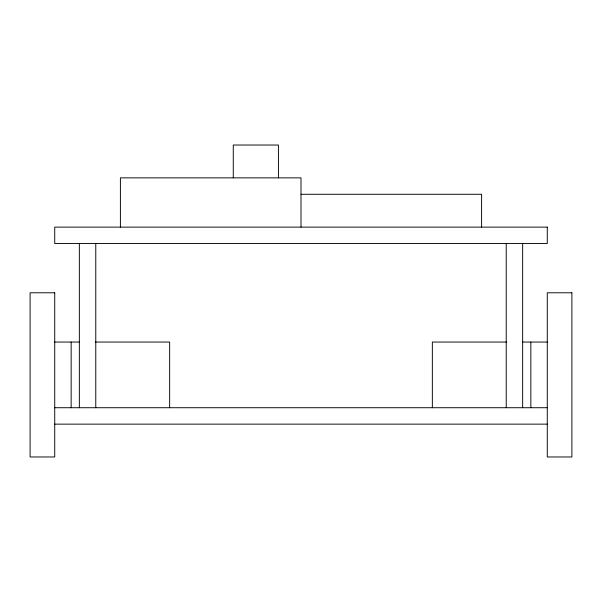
<?xml version="1.0" encoding="UTF-8"?>
<svg xmlns="http://www.w3.org/2000/svg" width="602" height="602" viewBox="0 0 602 602"><rect width="100%" height="100%" fill="white"/><g stroke="black" fill="none" stroke-linecap="round" stroke-linejoin="round"><path stroke-width="0.9" d="M301 194.28L481.6 194.28L481.6 227.12M54.729 342.049L79.351 342.049M95.342 342.049L169.651 342.049L169.651 407.72M506.658 342.049L432.349 342.049L432.349 407.72M522.649 342.049L547.271 342.049M54.729 407.72L547.271 407.72M54.729 424.139L547.271 424.139M530.851 342.049L530.851 407.72M522.649 243.539L522.649 407.72M506.229 243.539L506.229 407.72M301 227.12L301 177.861L120.4 177.861L120.4 227.12M278.425 177.861L278.425 145.029L233.275 145.029L233.275 177.861M95.771 243.539L95.771 407.72M79.351 243.539L79.351 407.72M71.149 342.049L71.149 407.72M547.271 227.12L54.729 227.12L54.729 243.539L547.271 243.539L547.271 227.12M54.729 292.79L30.1 292.79L30.1 456.971L54.729 456.971L54.729 292.79M571.9 292.79L547.271 292.79L547.271 456.971L571.9 456.971L571.9 292.79"/></g></svg>
